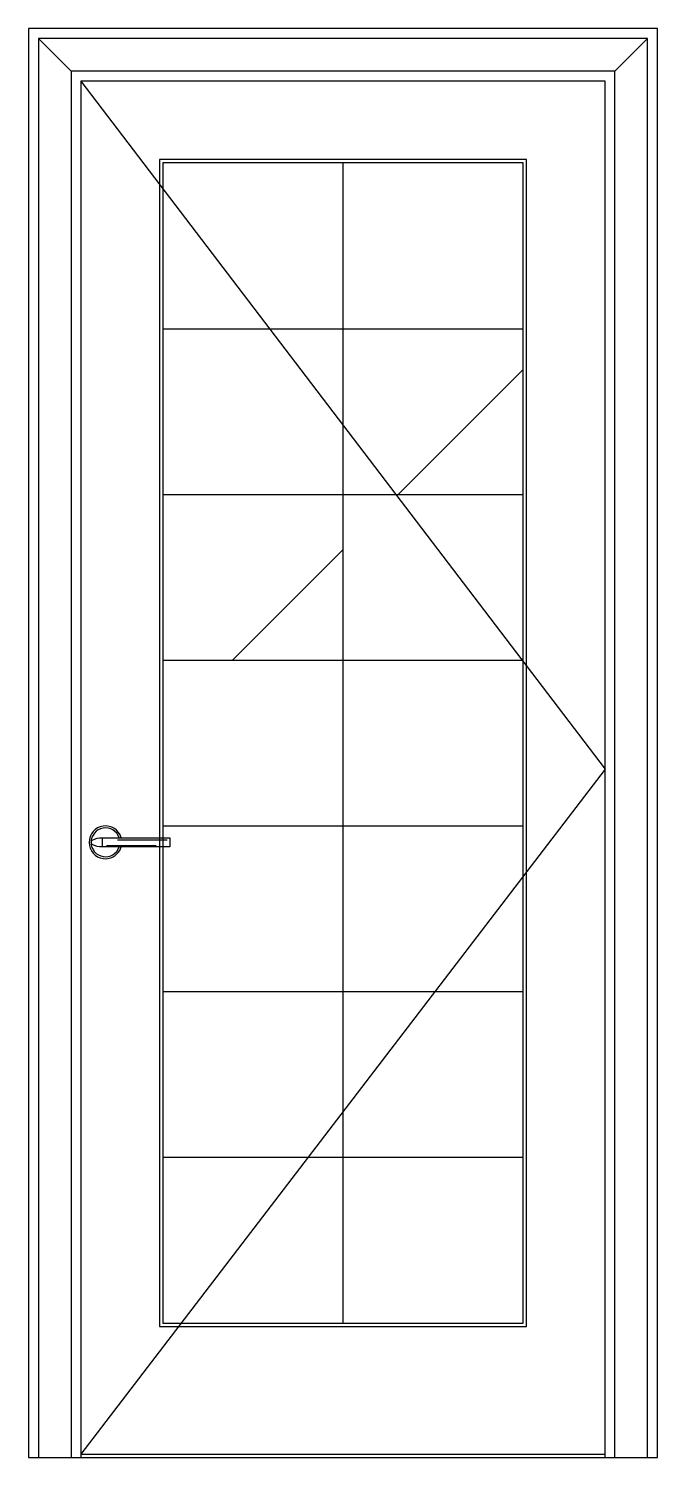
# Model space of a CAD drawing. Header units: metres. Extents: x -2328 to -1368, y 0 to 2180.
import ezdxf

# ---------------------------------------------------------------- set-up
doc = ezdxf.new("R2010")
doc.units = ezdxf.units.M
for name, color, linetype in [('2', 2, 'Continuous'), ('3', 3, 'Continuous'), ('4', 4, 'Continuous'), ('7', 7, 'Continuous'), ('BH', 3, 'Continuous')]:
    doc.layers.add(name, color=color, linetype=linetype)

msp = doc.modelspace()

# ---------------------------------------------------------------- hatches: boundary and pattern name
at = {"layer": 'BH'}
h = msp.add_hatch(dxfattribs=at)
h.set_pattern_fill('GRASS', scale=70)
h.paths.add_polyline_path([(-1572.86, 1975), (-1847.86, 1975), (-1847.86, 1722.14), (-1572.86, 1722.14)])
h.paths.add_polyline_path([(-1847.86, 1722.14), (-2122.86, 1722.14), (-2122.86, 1469.29), (-1847.86, 1469.29)])
h.paths.add_polyline_path([(-1572.86, 1216.43), (-1572.86, 1469.29), (-1847.86, 1469.29), (-1847.86, 1216.43)])
h.paths.add_polyline_path([(-1847.86, 1216.43), (-2122.86, 1216.43), (-2122.86, 963.57), (-1847.86, 963.57)])
h.paths.add_polyline_path([(-1847.86, 963.57), (-1847.86, 710.71), (-1572.86, 710.71), (-1572.86, 963.57)])
h.paths.add_polyline_path([(-2122.86, 710.71), (-2122.86, 457.86), (-1847.86, 457.86), (-1847.86, 710.71)])
h.paths.add_polyline_path([(-1847.86, 457.86), (-1847.86, 205), (-1572.86, 205), (-1572.86, 457.86)])
h = msp.add_hatch(dxfattribs=at)
h.set_pattern_fill('STEEL', scale=300)
h.paths.add_polyline_path([(-1847.86, 1975), (-2122.86, 1975), (-2122.86, 1722.14), (-1847.86, 1722.14)])
h.paths.add_polyline_path([(-1847.86, 1469.29), (-2122.86, 1469.29), (-2122.86, 1216.43), (-1847.86, 1216.43)])
h.paths.add_polyline_path([(-1847.86, 963.57), (-2122.86, 963.57), (-2122.86, 710.71), (-1847.86, 710.71)])
h.paths.add_polyline_path([(-1847.86, 457.86), (-2122.86, 457.86), (-2122.86, 205), (-1847.86, 205)])
h = msp.add_hatch(dxfattribs=at)
h.set_pattern_fill('STEEL', scale=300)
h.paths.add_polyline_path([(-1572.86, 1722.14), (-1847.86, 1722.14), (-1847.86, 1469.29), (-1572.86, 1469.29)])
h.paths.add_polyline_path([(-1572.86, 1216.43), (-1847.86, 1216.43), (-1847.86, 963.57), (-1572.86, 963.57)])
h.paths.add_polyline_path([(-1572.86, 710.71), (-1847.86, 710.71), (-1847.86, 457.86), (-1572.86, 457.86)])

# ---------------------------------------------------------------- linework, layer by layer
at = {"layer": '2'}
for p, q in [((-2327.86, 0), (-1367.86, 0)), ((-2247.86, 0), (-1447.86, 0))]:
    msp.add_line(p, q, dxfattribs=at)
at = {"layer": '3'}
for p, q in [((-2262.86, 2115), (-2312.86, 2165)), ((-1432.86, 2115), (-1382.86, 2165)), ((-1847.86, 205), (-1847.86, 1975)), ((-2122.86, 1722.14), (-1572.86, 1722.14)), ((-2122.86, 1469.29), (-1572.86, 1469.29)), ((-2122.86, 1216.43), (-1572.86, 1216.43)), ((-2122.86, 963.57), (-1572.86, 963.57)), ((-2192.15, 942.32), (-2116.28, 942.32)), ((-2208.79, 933.8), (-2132.91, 933.8)), ((-2122.86, 710.71), (-1572.86, 710.71)), ((-2122.86, 457.86), (-1572.86, 457.86)), ((-2247.86, 5), (-1447.86, 5))]:
    msp.add_line(p, q, dxfattribs=at)
for points in [[(-1382.86, 0), (-1382.86, 2165), (-2312.86, 2165), (-2312.86, 0)], [(-1432.86, 0), (-1432.86, 2115), (-2262.86, 2115), (-2262.86, 0)], [(-2247.86, 2100), (-1447.86, 1050), (-2247.86, 5)]]:
    msp.add_lwpolyline(points, dxfattribs=at)
msp.add_lwpolyline([(-2127.86, 200), (-1567.86, 200), (-1567.86, 1980), (-2127.86, 1980)], close=True, dxfattribs=at)
msp.add_arc((-2210.42, 938.45), 22, 18.64, 341.53, dxfattribs=at)
at = {"layer": '4'}
msp.add_lwpolyline([(-1367.86, 0), (-1367.86, 2180), (-2327.86, 2180), (-2327.86, 0)], dxfattribs=at)
at = {"layer": '7'}
msp.add_line((-2215.42, 945.48), (-2215.42, 931.48), dxfattribs=at)
msp.add_lwpolyline([(-1447.86, 0), (-1447.86, 2100), (-2247.86, 2100), (-2247.86, 0)], dxfattribs=at)
msp.add_lwpolyline([(-1447.86, 0), (-1447.86, 2100), (-2247.86, 2100), (-2247.86, 0)], dxfattribs=at)
msp.add_lwpolyline([(-2122.86, 205), (-1572.86, 205), (-1572.86, 1975), (-2122.86, 1975)], close=True, dxfattribs=at)
msp.add_lwpolyline([(-2232.42, 938.42, -0.26), (-2230.63, 941.65, -0.14), (-2215.42, 945.48), (-2112.42, 945.48), (-2112.42, 931.48), (-2215.42, 931.48, -0.14), (-2230.63, 935.32, -0.26), (-2232.42, 938.55)], format="xyb", dxfattribs=at)
msp.add_arc((-2210.42, 938.45), 25, 16.33, 343.81, dxfattribs=at)

doc.saveas('drawing.dxf')
